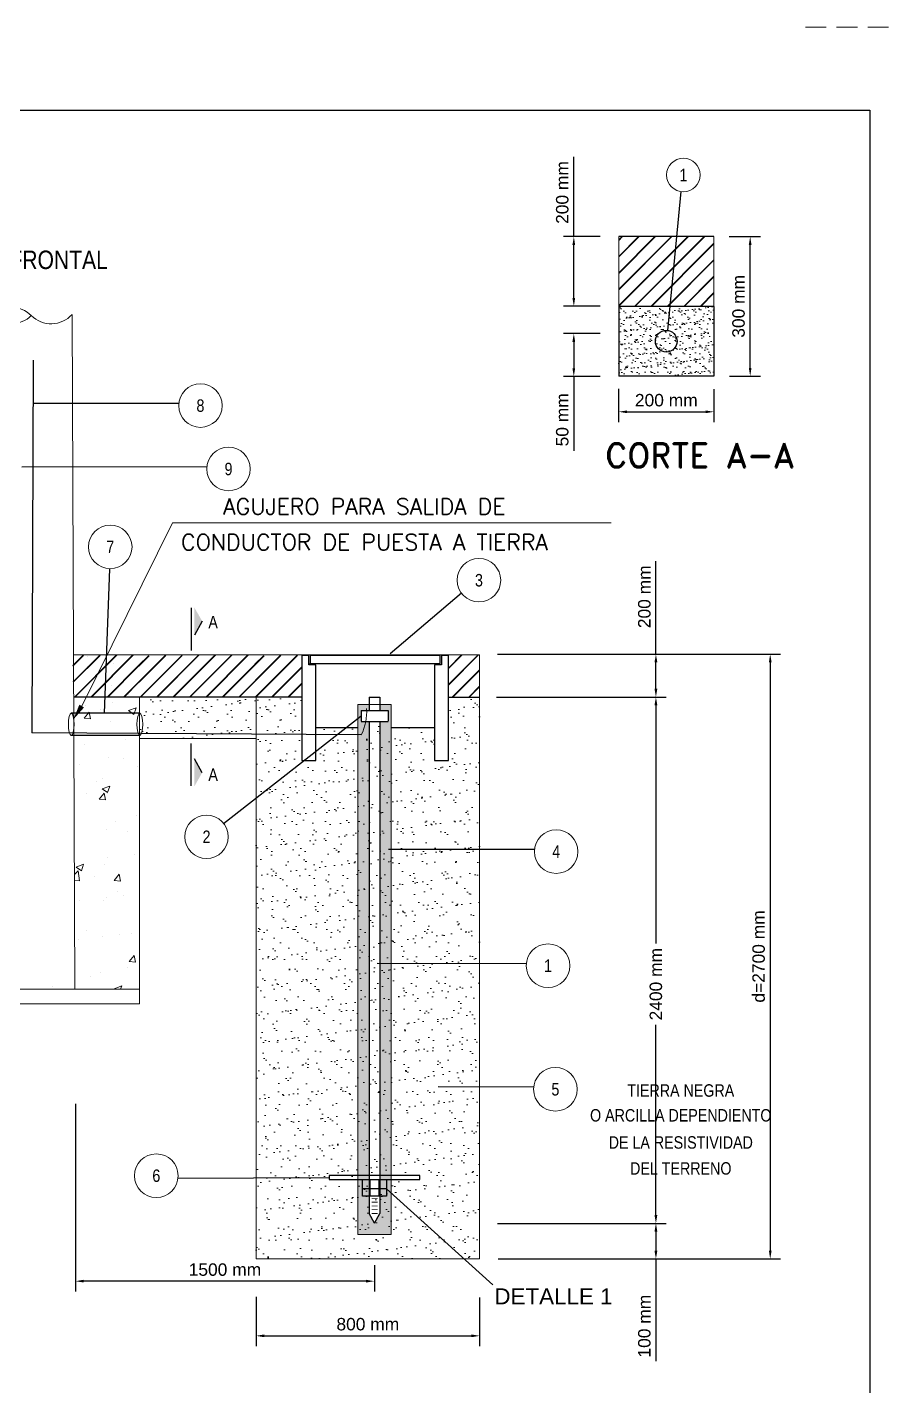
# Model space of a CAD drawing. Header units: millimetres. Extents: x 1804 to 3757, y 2643 to 7323.
# Drawn here: x 2536.6 to 2640, y 2775.7 to 2939.5 of the extents above; entities that cross this region are included whole.
import ezdxf
from ezdxf.enums import TextEntityAlignment as Align

# ---------------------------------------------------------------- set-up
doc = ezdxf.new("R2010")
doc.units = ezdxf.units.MM
doc.linetypes.add('DASHED', pattern=[0.75, 0.5, -0.25])
for name, color, linetype, lineweight in [('01', 5, 'Continuous', 15), ('_Cajetin Linea 3', 5, 'Continuous', 30), ('_Cajetin Linea 4', 3, 'DASHED', 0), ('cotas', 6, 'Continuous', 18), ('POSTE', 7, 'Continuous', 13)]:
    doc.layers.add(name, color=color, linetype=linetype, lineweight=lineweight)
for name, color, linetype in [('1', 254, 'Continuous'), ('MURO', 2, 'Continuous'), ('TEXTO', 7, 'Continuous'), ('TEXTO5', 25, 'Continuous')]:
    doc.layers.add(name, color=color, linetype=linetype)
doc.styles.add('DIM', font='arial.ttf', dxfattribs={"height": 2})
doc.styles.add('ROMAND', font='romand.shx')
doc.styles.add('ROMANS', font='romans.shx')
doc.styles.get("Standard").update_dxf_attribs({"font": 'arial.ttf'})
doc.styles.add('Swis721 Cn BT', font='swissc.ttf')
doc.dimstyles.new('ISO-25', dxfattribs={"dimtxt": 2.5, "dimasz": 2.5, "dimexe": 1.25, "dimexo": 0.625, "dimtad": 1, "dimtxsty": 'Standard', "dimcen": 2.5, "dimadec": 0, "dimazin": 0, "dimtfac": 1, "dimtmove": 0, "dimatfit": 3, "dimfxl": 1, "dimarcsym": 0})
pattern_1 = [(45, (2275.4439, 4494.5789), (-0.9899495, 0.9899495), []), (45, (2275.5139, 4494.5789), (-0.9899495, 0.9899495), [])]

# ---------------------------------------------------------------- blocks, each defined once
blk = doc.blocks.new('CAJETIN ARMADO')
at = {"layer": '_Cajetin Linea 3', "ltscale": 0.1}
blk.add_lwpolyline([(1569.36, 5499.82), (1376.45, 5499.82), (1376.45, 5776.82), (1569.36, 5776.82)], close=True, dxfattribs=at)
at = {"layer": '_Cajetin Linea 4', "ltscale": 5}
blk.add_line((1575.36, 5786.82), (1560.36, 5786.82), dxfattribs=at)
blk = doc.blocks.new('*D281')
at = {"layer": 'cotas', "color": 0, "linetype": 'Continuous', "lineweight": -2, "transparency": 16777216}
for p, q in [((2606.42, 2858.76), (2613.63, 2858.76)), ((2612.38, 2857.76), (2612.38, 2829.05)), ((2612.38, 2796.32), (2612.38, 2819.26)), ((2593.75, 2795.32), (2613.63, 2795.32))]:
    blk.add_line(p, q, dxfattribs=at)
at = {"layer": 'cotas', "color": 0, "linetype": 'Continuous', "transparency": 16777216}
for points in [[(2612.21, 2857.76), (2612.55, 2857.76), (2612.38, 2858.76)], [(2612.21, 2796.32), (2612.55, 2796.32), (2612.38, 2795.32)]]:
    blk.add_solid(points, dxfattribs=at)
at = {"layer": 'Defpoints', "color": 0, "linetype": 'Continuous', "transparency": 16777216}
for p in [(2605.8, 2858.76), (2593.13, 2795.32), (2612.38, 2795.32)]:
    blk.add_point(p, dxfattribs=at)
at = {"layer": 'cotas', "color": 0, "linetype": 'Continuous', "transparency": 16777216, "insert": (2612.38, 2824.15), "char_height": 1.5, "attachment_point": 5, "rotation": 90}
blk.add_mtext('2400 mm', dxfattribs=at)
blk = doc.blocks.new('*D297')
at = {"layer": 'cotas', "color": 0, "linetype": 'Continuous', "lineweight": -2, "transparency": 16777216}
for p, q in [((2612.38, 2863.94), (2612.38, 2875.16)), ((2593.31, 2863.94), (2613.63, 2863.94)), ((2612.38, 2859.76), (2612.38, 2862.94)), ((2593.16, 2858.76), (2613.63, 2858.76))]:
    blk.add_line(p, q, dxfattribs=at)
at = {"layer": 'cotas', "color": 0, "linetype": 'Continuous', "transparency": 16777216}
for points in [[(2612.21, 2862.94), (2612.55, 2862.94), (2612.38, 2863.94)], [(2612.21, 2859.76), (2612.55, 2859.76), (2612.38, 2858.76)]]:
    blk.add_solid(points, dxfattribs=at)
at = {"layer": 'Defpoints', "color": 0, "linetype": 'Continuous', "transparency": 16777216}
for p in [(2592.69, 2863.94), (2612.38, 2863.94), (2592.54, 2858.76)]:
    blk.add_point(p, dxfattribs=at)
at = {"layer": 'cotas', "color": 0, "linetype": 'Continuous', "transparency": 16777216, "insert": (2610.99, 2870.85), "char_height": 1.5, "attachment_point": 5, "rotation": 90}
blk.add_mtext('200 mm', dxfattribs=at)
blk = doc.blocks.new('*X28')
at = {"color": 0}
for p, q in [((103.53, 130.09), (103.53, 130.09)), ((90.52, 128.67), (90.52, 128.67)), ((92.89, 129.66), (92.89, 129.66)), ((103.56, 129.21), (103.56, 129.21)), ((106.02, 129.5), (106.02, 129.5)), ((91.87, 128.09), (91.87, 128.09)), ((93.41, 127.84), (93.41, 127.84)), ((105.78, 127.44), (105.78, 127.44)), ((88.91, 125.65), (89.39, 126.23)), ((89.51, 125.6), (89.39, 126.23)), ((93, 125.9), (93.7, 126.17)), ((93.5, 125.56), (93.7, 126.17)), ((107.35, 126.59), (107.35, 126.59)), ((88.79, 125.92), (88.79, 125.92)), ((88.91, 125.65), (89.51, 125.6)), ((90.4, 125.34), (90.4, 125.34)), ((93, 125.9), (93.5, 125.56)), ((94.13, 125.7), (94.13, 125.7)), ((103.26, 124.4), (103.74, 124.97)), ((103.39, 125.56), (103.39, 125.56)), ((103.85, 124.35), (103.74, 124.97)), ((104.8, 125.24), (104.8, 125.24)), ((105.89, 125.89), (105.89, 125.89)), ((107.38, 125.1), (108.08, 125.36)), ((107.38, 125.1), (107.87, 124.76)), ((107.87, 124.76), (108.08, 125.36)), ((89.85, 123.59), (89.85, 123.59)), ((90.78, 123.9), (90.78, 123.9)), ((93.28, 124.23), (93.28, 124.23)), ((103.26, 124.4), (103.85, 124.35)), ((105.66, 124.11), (105.66, 124.11)), ((89.94, 122.5), (90.72, 123.31)), ((89.94, 122.5), (90.83, 122.37)), ((90.83, 122.37), (90.72, 123.31)), ((107.05, 122.44), (107.05, 122.44)), ((90.28, 122.01), (90.28, 122.01)), ((103.26, 121.94), (103.26, 121.94)), ((90.65, 120.28), (90.65, 120.28)), ((92.18, 120.59), (92.18, 120.59)), ((94.44, 120.78), (94.44, 120.78)), ((102.86, 120.13), (102.86, 120.13)), ((105.54, 120.78), (105.54, 120.78)), ((106.94, 120.62), (106.94, 120.62)), ((108.2, 119.91), (108.2, 119.91)), ((88.95, 119.47), (88.95, 119.47)), ((90.16, 118.68), (90.16, 118.68)), ((90.3, 118.13), (90.78, 118.71)), ((90.57, 118.65), (91.27, 118.91)), ((90.57, 118.65), (91.07, 118.31)), ((90.9, 118.08), (90.78, 118.71)), ((91.07, 118.31), (91.27, 118.91)), ((94.29, 119.24), (94.29, 119.24)), ((104.41, 118.5), (104.41, 118.5)), ((104.97, 118.79), (104.97, 118.79)), ((89.44, 117.62), (89.44, 117.62)), ((90.3, 118.13), (90.9, 118.08)), ((103.5, 117.43), (103.5, 117.43)), ((104.64, 116.88), (105.13, 117.45)), ((104.94, 117.84), (105.64, 118.11)), ((104.94, 117.84), (105.44, 117.51)), ((105.24, 116.82), (105.13, 117.45)), ((105.41, 117.45), (105.41, 117.45)), ((105.44, 117.51), (105.64, 118.11)), ((91.81, 116.84), (91.81, 116.84)), ((104.64, 116.88), (105.24, 116.82)), ((90.04, 115.36), (90.04, 115.36)), ((90.19, 115.5), (90.19, 115.5)), ((91.84, 115.42), (91.84, 115.42)), ((106.21, 114.83), (106.21, 114.83)), ((108.1, 115.38), (108.1, 115.38)), ((105.29, 114.12), (105.29, 114.12)), ((107.32, 113.93), (107.32, 113.93)), ((89.18, 112.89), (89.18, 112.89)), ((88.41, 111.5), (88.84, 111.66)), ((88.41, 111.21), (88.64, 111.06)), ((88.64, 111.06), (88.84, 111.66)), ((89.82, 110.92), (89.82, 110.92)), ((89.91, 112.03), (89.91, 112.03)), ((91.27, 111.11), (92.04, 111.92)), ((91.27, 111.11), (92.15, 110.97)), ((91.69, 110.61), (92.17, 111.18)), ((92.15, 110.97), (92.04, 111.92)), ((92.28, 110.56), (92.17, 111.18)), ((105.47, 111.44), (105.47, 111.44)), ((107.97, 111.77), (107.97, 111.77)), ((91.69, 110.61), (92.28, 110.56)), ((92.86, 109.78), (92.86, 109.78)), ((93.58, 110.17), (93.58, 110.17)), ((102.37, 109.9), (102.72, 110.26)), ((102.51, 110.59), (103.21, 110.86)), ((102.51, 110.59), (103.01, 110.26)), ((102.83, 109.31), (102.72, 110.26)), ((103.01, 110.26), (103.21, 110.86)), ((104.26, 109.72), (104.26, 109.72)), ((105.17, 110.79), (105.17, 110.79)), ((106.03, 109.35), (106.51, 109.93)), ((106.63, 109.3), (106.51, 109.93)), ((89.79, 108.7), (89.79, 108.7)), ((90.35, 109.05), (90.35, 109.05)), ((102.37, 109.38), (102.83, 109.31)), ((106.03, 109.35), (106.63, 109.3)), ((106.37, 108.37), (106.37, 108.37)), ((94.11, 107.37), (94.44, 107.49)), ((94.11, 107.37), (94.44, 107.14)), ((102.84, 107.49), (102.84, 107.49)), ((105.05, 107.46), (105.05, 107.46)), ((105.34, 107.82), (105.34, 107.82)), ((106.91, 107.96), (106.91, 107.96)), ((90.23, 105.84), (90.23, 105.84)), ((92.74, 106.16), (92.74, 106.16)), ((89.41, 104.96), (89.41, 104.96)), ((89.67, 105.37), (89.67, 105.37)), ((91.59, 105.08), (91.59, 105.08)), ((103.47, 104.76), (103.47, 104.76)), ((93.07, 103.09), (93.56, 103.66)), ((93.67, 103.03), (93.56, 103.66)), ((102.71, 103.88), (102.71, 103.88)), ((104.93, 104.13), (104.93, 104.13)), ((106.5, 104.38), (106.5, 104.38)), ((107.61, 104.41), (107.61, 104.41)), ((90.1, 102.22), (90.1, 102.22)), ((91.81, 102.76), (91.81, 102.76)), ((93.07, 103.09), (93.67, 103.03)), ((93.89, 102.72), (93.89, 102.72)), ((107.42, 101.83), (107.9, 102.41)), ((108.02, 101.78), (107.9, 102.41)), ((89.55, 102.04), (89.55, 102.04)), ((104.81, 100.81), (104.81, 100.81)), ((107.29, 101.26), (107.29, 101.26)), ((107.42, 101.83), (108.02, 101.78)), ((89.65, 99.97), (89.65, 99.97)), ((91.67, 100.12), (92.37, 100.38)), ((91.67, 100.12), (92.17, 99.78)), ((92.17, 99.78), (92.37, 100.38)), ((92.59, 99.71), (93.37, 100.52)), ((92.59, 99.71), (93.48, 99.57)), ((93.48, 99.57), (93.37, 100.52)), ((103.87, 100.43), (103.87, 100.43)), ((106.05, 99.32), (106.75, 99.58)), ((106.64, 99.27), (106.75, 99.58)), ((94.56, 99.42), (94.56, 99.42)), ((100.32, 99.52), (100.32, 99.52)), ((105.66, 99.3), (105.66, 99.3)), ((106.05, 99.32), (106.11, 99.27))]:
    blk.add_line(p, q, dxfattribs=at)
blk = doc.blocks.new('*D282')
at = {"layer": 'cotas', "color": 0, "linetype": 'Continuous', "lineweight": -2, "transparency": 16777216}
for p, q in [((2542.44, 2809.74), (2542.44, 2787.1)), ((2578.46, 2790.3), (2578.46, 2787.1)), ((2577.46, 2788.35), (2543.44, 2788.35))]:
    blk.add_line(p, q, dxfattribs=at)
at = {"layer": 'cotas', "color": 0, "linetype": 'Continuous', "transparency": 16777216}
for points in [[(2543.44, 2788.52), (2543.44, 2788.19), (2542.44, 2788.35)], [(2577.46, 2788.52), (2577.46, 2788.19), (2578.46, 2788.35)]]:
    blk.add_solid(points, dxfattribs=at)
at = {"layer": 'Defpoints', "color": 0, "linetype": 'Continuous', "transparency": 16777216}
for p in [(2542.44, 2810.36), (2578.46, 2790.93), (2542.44, 2788.35)]:
    blk.add_point(p, dxfattribs=at)
at = {"layer": 'cotas', "color": 0, "linetype": 'Continuous', "transparency": 16777216, "insert": (2560.45, 2789.74), "char_height": 1.5, "attachment_point": 5}
blk.add_mtext('1500 mm', dxfattribs=at)
blk = doc.blocks.new('*D283')
at = {"layer": 'cotas', "color": 0, "linetype": 'Continuous', "lineweight": -2, "transparency": 16777216}
for p, q in [((2564.2, 2786.45), (2564.2, 2780.51)), ((2591.14, 2786.38), (2591.14, 2780.51)), ((2565.2, 2781.76), (2590.14, 2781.76))]:
    blk.add_line(p, q, dxfattribs=at)
at = {"layer": 'cotas', "color": 0, "linetype": 'Continuous', "transparency": 16777216}
for points in [[(2565.2, 2781.93), (2565.2, 2781.6), (2564.2, 2781.76)], [(2590.14, 2781.93), (2590.14, 2781.6), (2591.14, 2781.76)]]:
    blk.add_solid(points, dxfattribs=at)
at = {"layer": 'Defpoints', "color": 0, "linetype": 'Continuous', "transparency": 16777216}
for p in [(2564.2, 2787.08), (2591.14, 2787.01), (2591.14, 2781.76)]:
    blk.add_point(p, dxfattribs=at)
at = {"layer": 'cotas', "color": 0, "linetype": 'Continuous', "transparency": 16777216, "insert": (2577.67, 2783.16), "char_height": 1.5, "attachment_point": 5}
blk.add_mtext('800 mm', dxfattribs=at)
blk = doc.blocks.new('*D298')
at = {"layer": 'cotas', "color": 0, "linetype": 'Continuous', "lineweight": -2, "transparency": 16777216}
for p, q in [((2593.31, 2795.32), (2613.63, 2795.32)), ((2612.38, 2794.32), (2612.38, 2792.03)), ((2593.38, 2791.03), (2613.63, 2791.03)), ((2612.38, 2791.03), (2612.38, 2778.71))]:
    blk.add_line(p, q, dxfattribs=at)
at = {"layer": 'cotas', "color": 0, "linetype": 'Continuous', "transparency": 16777216}
for points in [[(2612.21, 2794.32), (2612.55, 2794.32), (2612.38, 2795.32)], [(2612.21, 2792.03), (2612.55, 2792.03), (2612.38, 2791.03)]]:
    blk.add_solid(points, dxfattribs=at)
at = {"layer": 'Defpoints', "color": 0, "linetype": 'Continuous', "transparency": 16777216}
for p in [(2592.69, 2795.32), (2612.38, 2795.32), (2592.76, 2791.03)]:
    blk.add_point(p, dxfattribs=at)
at = {"layer": 'cotas', "color": 0, "linetype": 'Continuous', "transparency": 16777216, "insert": (2610.99, 2782.93), "char_height": 1.5, "attachment_point": 5, "rotation": 90}
blk.add_mtext('100 mm', dxfattribs=at)
blk = doc.blocks.new('*D284')
at = {"layer": 'cotas', "color": 0, "linetype": 'Continuous', "lineweight": -2, "transparency": 16777216}
for p, q in [((2599.04, 2863.94), (2627.4, 2863.94)), ((2626.15, 2862.94), (2626.15, 2792.03)), ((2599.04, 2791.03), (2627.4, 2791.03))]:
    blk.add_line(p, q, dxfattribs=at)
at = {"layer": 'cotas', "color": 0, "linetype": 'Continuous', "transparency": 16777216}
for points in [[(2625.99, 2862.94), (2626.32, 2862.94), (2626.15, 2863.94)], [(2625.99, 2792.03), (2626.32, 2792.03), (2626.15, 2791.03)]]:
    blk.add_solid(points, dxfattribs=at)
at = {"layer": 'Defpoints', "color": 0, "linetype": 'Continuous', "transparency": 16777216}
for p in [(2598.42, 2863.94), (2598.42, 2791.03), (2626.15, 2791.03)]:
    blk.add_point(p, dxfattribs=at)
at = {"layer": 'cotas', "color": 0, "linetype": 'Continuous', "transparency": 16777216, "insert": (2624.76, 2827.49), "char_height": 1.5, "attachment_point": 5, "rotation": 90}
blk.add_mtext('d=2700 mm', dxfattribs=at)
blk = doc.blocks.new('*D299')
at = {"layer": 'cotas', "color": 0, "linetype": 'Continuous', "lineweight": -2, "transparency": 16777216}
for p, q in [((2621.19, 2914.27), (2624.99, 2914.27)), ((2623.74, 2898.44), (2623.74, 2913.27)), ((2621.26, 2897.44), (2624.99, 2897.44))]:
    blk.add_line(p, q, dxfattribs=at)
at = {"layer": 'cotas', "color": 0, "linetype": 'Continuous', "transparency": 16777216}
for points in [[(2623.57, 2913.27), (2623.9, 2913.27), (2623.74, 2914.27)], [(2623.57, 2898.44), (2623.9, 2898.44), (2623.74, 2897.44)]]:
    blk.add_solid(points, dxfattribs=at)
at = {"layer": 'Defpoints', "color": 0, "linetype": 'Continuous', "transparency": 16777216}
for p in [(2620.56, 2914.27), (2623.74, 2914.27), (2620.64, 2897.44)]:
    blk.add_point(p, dxfattribs=at)
at = {"layer": 'cotas', "color": 0, "linetype": 'Continuous', "transparency": 16777216, "insert": (2622.34, 2905.86), "char_height": 1.5, "attachment_point": 5, "rotation": 90}
blk.add_mtext('300 mm', dxfattribs=at)
blk = doc.blocks.new('*D285')
at = {"layer": 'cotas', "color": 0, "linetype": 'Continuous', "lineweight": -2, "transparency": 16777216}
for p, q in [((2602.49, 2914.26), (2602.49, 2923.89)), ((2605.65, 2914.26), (2601.24, 2914.26)), ((2602.49, 2906.86), (2602.49, 2913.26)), ((2605.67, 2905.86), (2601.24, 2905.86))]:
    blk.add_line(p, q, dxfattribs=at)
at = {"layer": 'cotas', "color": 0, "linetype": 'Continuous', "transparency": 16777216}
for points in [[(2602.32, 2913.26), (2602.65, 2913.26), (2602.49, 2914.26)], [(2602.32, 2906.86), (2602.65, 2906.86), (2602.49, 2905.86)]]:
    blk.add_solid(points, dxfattribs=at)
at = {"layer": 'Defpoints', "color": 0, "linetype": 'Continuous', "transparency": 16777216}
for p in [(2602.49, 2914.26), (2606.28, 2914.26), (2606.3, 2905.86)]:
    blk.add_point(p, dxfattribs=at)
at = {"layer": 'cotas', "color": 0, "linetype": 'Continuous', "transparency": 16777216, "insert": (2601.1, 2919.58), "char_height": 1.5, "attachment_point": 5, "rotation": 90}
blk.add_mtext('200 mm', dxfattribs=at)
blk = doc.blocks.new('*D286')
at = {"layer": 'cotas', "color": 0, "linetype": 'Continuous', "lineweight": -2, "transparency": 16777216}
for p, q in [((2605.65, 2902.58), (2601.24, 2902.58)), ((2602.49, 2901.58), (2602.49, 2898.4)), ((2605.67, 2897.4), (2601.24, 2897.4)), ((2602.49, 2897.4), (2602.49, 2888.46))]:
    blk.add_line(p, q, dxfattribs=at)
at = {"layer": 'cotas', "color": 0, "linetype": 'Continuous', "transparency": 16777216}
for points in [[(2602.32, 2901.58), (2602.65, 2901.58), (2602.49, 2902.58)], [(2602.32, 2898.4), (2602.65, 2898.4), (2602.49, 2897.4)]]:
    blk.add_solid(points, dxfattribs=at)
at = {"layer": 'Defpoints', "color": 0, "linetype": 'Continuous', "transparency": 16777216}
for p in [(2602.49, 2902.58), (2606.28, 2902.58), (2606.3, 2897.4)]:
    blk.add_point(p, dxfattribs=at)
at = {"layer": 'cotas', "color": 0, "linetype": 'Continuous', "transparency": 16777216, "insert": (2601.1, 2892.18), "char_height": 1.5, "attachment_point": 5, "rotation": 90}
blk.add_mtext('50 mm', dxfattribs=at)
blk = doc.blocks.new('*D287')
at = {"layer": 'cotas', "color": 0, "linetype": 'Continuous', "lineweight": -2, "transparency": 16777216}
for p, q in [((2607.89, 2895.92), (2607.89, 2891.9)), ((2619.37, 2895.89), (2619.37, 2891.9)), ((2608.89, 2893.15), (2618.37, 2893.15))]:
    blk.add_line(p, q, dxfattribs=at)
at = {"layer": 'cotas', "color": 0, "linetype": 'Continuous', "transparency": 16777216}
for points in [[(2608.89, 2893.31), (2608.89, 2892.98), (2607.89, 2893.15)], [(2618.37, 2893.31), (2618.37, 2892.98), (2619.37, 2893.15)]]:
    blk.add_solid(points, dxfattribs=at)
at = {"layer": 'Defpoints', "color": 0, "linetype": 'Continuous', "transparency": 16777216}
for p in [(2607.89, 2896.55), (2619.37, 2896.51), (2619.37, 2893.15)]:
    blk.add_point(p, dxfattribs=at)
at = {"layer": 'cotas', "color": 0, "linetype": 'Continuous', "transparency": 16777216, "insert": (2613.63, 2894.54), "char_height": 1.5, "attachment_point": 5}
blk.add_mtext('200 mm', dxfattribs=at)

msp = doc.modelspace()

# ---------------------------------------------------------------- hatches: boundary and pattern name
at = {"lineweight": 20}
h = msp.add_hatch(dxfattribs=at)
h.set_pattern_fill('AR-SAND', color=40, scale=1.3, style=0)
h.set_pattern_definition([(37.5, (2579.9418, 3957.6645), (-0.0818914, 2.504871), [0, -1.976, 0, -2.21, 0, -2.1125]), (7.5, (2579.9418, 3957.6645), (2.30071, 3.66879), [0, -1.066, 0, -1.781, 0, -0.6825]), (327.5, (2578.3428, 3957.6645), (4.0483844, 0.0073568), [0, -0.65, 0, -2.34, 0, -3.055]), (317.5, (2578.3428, 3957.6645), (3.907965, 1.140978), [0, -0.325, 0, -1.534, 0, -1.755])])
h.paths.add_polyline_path([(2564.2, 2858.76), (2550.233, 2858.76), (2550.233, 2853.773), (2564.2, 2853.769)])
h = msp.add_hatch()
h.set_pattern_fill('AR-SAND', color=5, scale=0.010493)
h.set_pattern_definition([(37.5, (-32588.64983, -55024.1937), (-0.0167898496, 0.5135633696), [0, -0.405131146, 0, -0.4531072029, 0, -0.4331171792]), (7.5, (-32588.6498, -55024.1937), (0.471705043, 0.752196888), [0, -0.218557592, 0, -0.3651510988, 0, -0.1399301656]), (327.5, (-32588.97766, -55024.1937), (0.830023947, 0.0015081027), [0, -0.1332668244, 0, -0.4797605677, 0, -0.6263540745]), (317.5, (-32588.97766, -55024.1937), (0.801234202, 0.233929787), [0, -0.0666334122, 0, -0.3145097055, 0, -0.3598204258])])
h.paths.add_polyline_path([(2580.495, 2857.875), (2579.124, 2857.875), (2579.122, 2857.126), (2580.116, 2857.126), (2580.116, 2855.826), (2579.132, 2855.826), (2579.12, 2796.494), (2578.47, 2795.354), (2577.82, 2796.494), (2577.82, 2855.826), (2576.85, 2855.826), (2576.854, 2857.126), (2577.82, 2857.126), (2577.82, 2857.875), (2576.451, 2857.875), (2576.451, 2793.977), (2580.496, 2793.977)])
at = {"layer": 'cotas'}
h = msp.add_hatch(dxfattribs=at)
h.set_pattern_fill('JIS_LC_20A', color=0, scale=0.07, style=0)
h.set_pattern_definition([(45, (2379.7566, 4616.1309), (-0.9899495, 0.9899495), []), (45, (2379.8266, 4616.1309), (-0.9899495, 0.9899495), [])])
h.paths.add_polyline_path([(2619.369, 2914.275), (2607.893, 2914.275), (2607.893, 2905.859), (2619.369, 2905.859)])
h = msp.add_hatch(dxfattribs=at)
h.set_pattern_fill('AR-SAND', color=1, scale=0.59, style=0)
h.set_pattern_definition([(37.5, (1905.8042, 2735.4842), (-0.0371661, 1.136826), [0, -0.8968, 0, -1.003, 0, -0.95875]), (7.5, (1905.8042, 2735.4842), (1.0441683, 1.6650662), [0, -0.4838, 0, -0.8083, 0, -0.30975]), (327.5, (1905.0785, 2735.4842), (1.8373437, 0.0033388), [0, -0.295, 0, -1.062, 0, -1.3865]), (317.5, (1905.0785, 2735.4842), (1.7736147, 0.5178286), [0, -0.1475, 0, -0.6962, 0, -0.7965])])
h.paths.add_polyline_path([(2619.369, 2897.443), (2619.369, 2905.859), (2607.893, 2905.859), (2607.893, 2897.443)])
h = msp.add_hatch(dxfattribs=at)
h.set_pattern_fill('JIS_LC_20A', color=0, scale=0.07, style=0)
h.set_pattern_definition(pattern_1)
h.paths.add_polyline_path([(2550.176, 2863.844), (2542.11, 2863.735), (2542.217, 2858.76), (2550.176, 2858.76)])
h = msp.add_hatch(dxfattribs=at)
h.set_pattern_fill('JIS_LC_20A', color=0, scale=0.07, style=0)
h.set_pattern_definition(pattern_1)
h.paths.add_polyline_path([(2564.2, 2863.844), (2550.017, 2863.735), (2550.176, 2858.76), (2564.2, 2858.76)])
h = msp.add_hatch(dxfattribs=at)
h.set_pattern_fill('JIS_LC_20A', color=0, scale=0.07, style=0)
h.set_pattern_definition(pattern_1)
h.paths.add_polyline_path([(2569.705, 2863.787), (2564.04, 2863.735), (2564.2, 2858.76), (2569.705, 2858.76)])
h = msp.add_hatch(dxfattribs=at)
h.set_pattern_fill('JIS_LC_20A', color=0, scale=0.07, style=0)
h.set_pattern_definition(pattern_1)
h.paths.add_polyline_path([(2591.136, 2863.844), (2587.389, 2863.844), (2587.389, 2858.76), (2591.136, 2858.76)])
h = msp.add_hatch(dxfattribs=at)
h.set_pattern_fill('AR-SAND', color=1, scale=1.3, style=0)
h.set_pattern_definition([(37.5, (2587.5633, 3957.7653), (-0.0818914, 2.504871), [0, -1.976, 0, -2.21, 0, -2.1125]), (7.5, (2587.5633, 3957.7653), (2.30071, 3.66879), [0, -1.066, 0, -1.781, 0, -0.6825]), (327.5, (2585.9643, 3957.7653), (4.0483844, 0.0073568), [0, -0.65, 0, -2.34, 0, -3.055]), (317.5, (2585.9643, 3957.7653), (3.907965, 1.140978), [0, -0.325, 0, -1.534, 0, -1.755])])
h.paths.add_polyline_path([(2564.2, 2791.032), (2591.136, 2791.032), (2591.136, 2858.76), (2587.389, 2858.76), (2587.389, 2851.115), (2585.7, 2851.115), (2585.7, 2855.077), (2581.955, 2855.077), (2580.496, 2855.077), (2579.12, 2854.526), (2579.12, 2855.505), (2577.82, 2855.505), (2577.82, 2854.526), (2577.161, 2854.526), (2576.451, 2855.077), (2571.395, 2855.077), (2571.395, 2851.115), (2569.705, 2851.115), (2569.705, 2858.305), (2569.705, 2858.76), (2564.2, 2858.76), (2564.2, 2853.769)])

# ---------------------------------------------------------------- linework, layer by layer
at = {"color": 84}
msp.add_line((2615.39, 2919.696), (2613.758, 2902.953), dxfattribs=at)
at = {"color": 40}
for p in [(2537.333, 2899.385), (2576.881, 2854.213)]:
    msp.add_line(p, (2537.176, 2854.458), dxfattribs=at)
at = {"color": 5}
for p, q in [((2554.889, 2894.136), (2537.315, 2894.14)), ((2558.272, 2886.499), (2535.961, 2886.487)), ((2546.539, 2874.236), (2545.917, 2856.812)), ((2588.939, 2871.298), (2580.368, 2863.985)), ((2560.298, 2843.535), (2576.85, 2856.49)), ((2597.752, 2840.373), (2580.177, 2840.378)), ((2596.769, 2826.623), (2578.775, 2826.628)), ((2597.656, 2811.723), (2586.158, 2811.763)), ((2554.789, 2800.75), (2573.013, 2800.844)), ((2579.908, 2799.464), (2592.727, 2787.894))]:
    msp.add_line(p, q, dxfattribs=at)
for p, q in [((2556.37, 2869.497), (2556.37, 2864.385)), ((2557.708, 2867.913), (2556.783, 2866.234)), ((2577.82, 2858.76), (2577.82, 2857.126)), ((2577.82, 2858.76), (2579.12, 2858.76)), ((2579.12, 2858.76), (2579.12, 2857.126)), ((2576.85, 2857.14), (2576.85, 2855.84)), ((2576.878, 2857.126), (2580.116, 2857.126)), ((2580.116, 2857.14), (2580.116, 2855.84)), ((2576.85, 2855.826), (2580.116, 2855.826)), ((2577.82, 2855.826), (2577.82, 2796.494)), ((2579.12, 2855.826), (2579.12, 2796.494)), ((2556.37, 2848.054), (2556.37, 2853.167)), ((2557.708, 2849.639), (2556.783, 2851.318)), ((2578.47, 2795.354), (2577.82, 2796.494)), ((2578.47, 2795.354), (2579.12, 2796.494))]:
    msp.add_line(p, q)
at = {"color": 0}
for p, q in [((2577.032, 2798.586), (2577.032, 2800.604)), ((2577.032, 2800.604), (2579.908, 2800.604)), ((2579.908, 2800.604), (2579.908, 2798.586)), ((2579.908, 2798.586), (2577.032, 2798.586))]:
    msp.add_line(p, q, dxfattribs=at)
for points in [[(2570.55, 2863.787), (2569.705, 2863.787), (2569.705, 2851.115), (2571.395, 2851.115), (2571.395, 2862.661), (2570.55, 2862.661)], [(2570.717, 2862.801), (2586.397, 2862.801), (2586.397, 2863.787), (2570.717, 2863.787)], [(2586.545, 2863.787), (2586.545, 2862.661), (2585.7, 2862.661), (2585.7, 2851.115), (2587.389, 2851.115), (2587.389, 2863.787)]]:
    msp.add_lwpolyline(points, close=True)
at = {"lineweight": 9}
msp.add_lwpolyline([(2576.451, 2793.986), (2580.496, 2793.986), (2580.496, 2857.875), (2576.451, 2857.875)], close=True, dxfattribs=at)
for points in [[(2550.202, 2856.812), (2541.932, 2856.812)], [(2550.202, 2854.135), (2541.932, 2854.135)], [(2573.013, 2800.604), (2583.927, 2800.604), (2583.927, 2801.084), (2573.013, 2801.084), (2573.013, 2800.604)]]:
    msp.add_lwpolyline(points)
at = {"color": 40, "lineweight": 20}
msp.add_lwpolyline([(2576.881, 2854.213, 0.1326282), (2577.524, 2857.383)], format="xyb", dxfattribs=at)
at = {"color": 0}
for points in [[(2577.924, 2800.604), (2577.924, 2798.586)], [(2579.012, 2800.604), (2579.012, 2798.586)], [(2579.908, 2799.464), (2577.032, 2799.464)]]:
    msp.add_lwpolyline(points, dxfattribs=at)
for points in [[(2578.848, 2798.333, 0.101, 0.101, 0), (2578.142, 2798.333, 0, 0, 0)], [(2578.848, 2797.877, 0.101, 0.101, 0), (2578.142, 2797.877, 0, 0, 0)], [(2578.848, 2797.42, 0.101, 0.101, 0), (2578.142, 2797.42, 0, 0, 0)], [(2578.848, 2796.963, 0.101, 0.101, 0), (2578.142, 2796.963, 0, 0, 0)], [(2578.848, 2796.506, 0.101, 0.101, 0), (2578.142, 2796.506, 0, 0, 0)]]:
    msp.add_lwpolyline(points, format="xyseb", dxfattribs=at)
at = {"lineweight": 13}
msp.add_circle((2615.692, 2921.691), 2.018, dxfattribs=at)
msp.add_circle((2613.631, 2901.651), 1.309)
at = {"color": 5, "lineweight": 13}
for centre in [(2557.501, 2893.892), (2560.884, 2886.255), (2546.632, 2876.857), (2591.057, 2872.846), (2558.233, 2841.918), (2600.364, 2840.129), (2599.381, 2826.379), (2600.267, 2811.479), (2552.184, 2801.066)]:
    msp.add_circle(centre, 2.623, dxfattribs=at)
for points in [[(2556.783, 2869.527), (2556.783, 2866.234), (2557.708, 2867.913)], [(2556.783, 2848.024), (2556.783, 2851.318), (2557.708, 2849.639)]]:
    msp.add_solid(points)
at = {"layer": '01'}
for p, q in [((2542.028, 2904.86), (2542.361, 2823.544)), ((2542.269, 2863.844), (2591.136, 2863.844)), ((2550.176, 2858.76), (2550.176, 2821.8)), ((2550.176, 2853.769), (2564.2, 2853.769)), ((2524.176, 2823.544), (2550.176, 2823.544)), ((2524.176, 2821.8), (2550.176, 2821.8))]:
    msp.add_line(p, q, dxfattribs=at)
at = {"layer": '01', "color": 1}
msp.add_lwpolyline([(2537.122, 2904.748, -0.4142136), (2532.323, 2904.748, -0.4142136), (2537.122, 2904.748, 0.4276368), (2542.028, 2904.86, 0.4142136)], format="xyb", dxfattribs=at)
at = {"layer": '01'}
msp.add_lwpolyline([(2591.136, 2863.844), (2591.136, 2791.032), (2564.2, 2791.032), (2564.2, 2858.76), (2569.705, 2858.76), (2569.705, 2863.844)], dxfattribs=at)
at = {"layer": '1', "color": 1, "linetype": 'ByBlock'}
for p, q in [((2619.369, 2905.859), (2607.893, 2905.859)), ((2570.55, 2862.661), (2570.717, 2862.801)), ((2571.395, 2855.077), (2576.451, 2855.077)), ((2580.496, 2855.077), (2585.7, 2855.077))]:
    msp.add_line(p, q, dxfattribs=at)
at = {"layer": '1', "color": 0, "linetype": 'ByBlock'}
for p, q in [((2569.705, 2858.76), (2542.217, 2858.76)), ((2587.389, 2858.76), (2591.136, 2858.76))]:
    msp.add_line(p, q, dxfattribs=at)
at = {"layer": 'cotas'}
for p, q in [((2607.893, 2914.275), (2607.893, 2905.859)), ((2619.369, 2914.275), (2607.893, 2914.275)), ((2619.369, 2905.859), (2619.369, 2914.275)), ((2543.193, 2857.676), (2554.129, 2879.777)), ((2554.129, 2879.777), (2607.002, 2879.777))]:
    msp.add_line(p, q, dxfattribs=at)
for centre in [(2541.932, 2855.474), (2550.202, 2855.474)]:
    msp.add_ellipse(centre, major_axis=(0, -1.338), ratio=0.2606792, dxfattribs=at)
msp.add_solid([(2543.469, 2857.504), (2542.917, 2857.848), (2542.162, 2856.021)], dxfattribs=at)
at = {"layer": 'MURO', "color": 4}
for p, q in [((2607.893, 2905.859), (2607.893, 2897.443)), ((2619.369, 2905.859), (2619.369, 2897.443))]:
    msp.add_line(p, q, dxfattribs=at)
at = {"layer": 'MURO'}
msp.add_lwpolyline([(2619.369, 2914.275), (2607.893, 2914.275)], dxfattribs=at)
at = {"layer": 'MURO', "color": 4}
msp.add_lwpolyline([(2619.369, 2897.443), (2607.893, 2897.443)], dxfattribs=at)

# ---------------------------------------------------------------- block references
at = {"layer": 'cotas', "color": 0, "xscale": 1.3, "yscale": 1.3, "zscale": 1.3}
msp.add_blockref('*X28', (2409.247, 2694.491), dxfattribs=at)
at = {"layer": 'POSTE', "lineweight": 25}
msp.add_blockref('CAJETIN ARMADO', (1068.798, -2847.311), dxfattribs=at)

# ---------------------------------------------------------------- texts
at = {"lineweight": 13, "style": 'Swis721 Cn BT'}
for s, p in [('1', (2615.692, 2921.691)), ('8', (2557.501, 2893.892)), ('9', (2560.884, 2886.255)), ('7', (2546.632, 2876.857)), ('3', (2591.057, 2872.846)), ('2', (2558.233, 2841.918)), ('4', (2600.364, 2840.129)), ('1', (2599.381, 2826.379)), ('5', (2600.267, 2811.479)), ('6', (2552.184, 2801.066))]:
    msp.add_text(s, height=1.5, dxfattribs=at).set_placement(p, align=Align.MIDDLE_CENTER)
at = {"style": 'Swis721 Cn BT'}
for p in [(2558.455, 2867.034), (2558.455, 2848.66)]:
    msp.add_text('A', height=1.5, dxfattribs=at).set_placement(p)
for s, p in [('TIERRA NEGRA', (2615.376, 2811.337)), ('O ARCILLA DEPENDIENTO', (2615.376, 2808.345)), ('DE LA RESISTIVIDAD', (2615.376, 2805.075)), ('DEL TERRENO', (2615.376, 2801.944))]:
    msp.add_text(s, height=1.5, dxfattribs=at).set_placement(p, align=Align.MIDDLE)
at = {"layer": 'cotas', "color": 3, "style": 'ROMANS'}
for s, p in [('AGUJERO PARA SALIDA DE', (2560.24, 2881.727)), ('CONDUCTOR DE PUESTA A TIERRA', (2555.161, 2877.433))]:
    msp.add_text(s, height=1.95, rotation=360, dxfattribs=at).set_placement(p, align=Align.MIDDLE_LEFT)
at = {"layer": 'cotas', "color": 7, "style": 'DIM'}
msp.add_text('DETALLE 1', height=1.9305, dxfattribs=at).set_placement((2592.916, 2785.56))
at = {"layer": 'TEXTO', "style": 'Swis721 Cn BT'}
msp.add_text('VISTA FRONTAL', height=2.21879, dxfattribs=at).set_placement((2526.433, 2910.357))
at = {"layer": 'TEXTO5', "style": 'ROMAND'}
msp.add_text('CORTE A-A', height=2.9584, dxfattribs=at).set_placement((2617.673, 2886.414), align=Align.CENTER)

# ---------------------------------------------------------------- dimensions: what is measured, and where the dimension line sits
at = {"layer": 'cotas', "linetype": 'Continuous'}
for base, p1, p2, angle, text, picture, middle in [((2602.487, 2914.264), (2606.299, 2905.859), (2606.28, 2914.264), 90, '200 mm', '*D285', (2601.096, 2919.575)), ((2626.155, 2791.032), (2598.415, 2863.945), (2598.415, 2791.032), 270, 'd=2700 mm', '*D284', (2624.764, 2827.488))]:
    dim = msp.add_linear_dim(base=base, p1=p1, p2=p2, angle=angle, text=text, dimstyle='ISO-25', override={"dimtxt": 1.5, "dimasz": 1, "dimlfac": 0.024202, "dimzin": 0, "dimpost": ' m.'}, dxfattribs=at)
    dim.commit()
    dim.dimension.update_dxf_attribs({"geometry": picture, "text_midpoint": middle})
for base, p1, p2, text, override, picture, middle in [((2623.735, 2914.274), (2620.64, 2897.443), (2620.564, 2914.274), '300 mm', {"dimtxt": 1.5, "dimasz": 1, "dimlfac": 0.024202, "dimzin": 0, "dimpost": ' m.'}, '*D299', (2623.735, 2905.858)), ((2602.487, 2902.582), (2606.299, 2897.404), (2606.28, 2902.582), '50 mm', {"dimtxt": 1.5, "dimasz": 1, "dimlfac": 0.024202, "dimzin": 0, "dimpost": ' m.'}, '*D286', (2602.487, 2892.175)), ((2612.379, 2863.945), (2592.538, 2858.76), (2592.69, 2863.945), '200 mm', {"dimtxt": 1.5, "dimasz": 1, "dimlfac": 0.024202, "dimzin": 0, "dimpost": ' m.'}, '*D297', (2612.379, 2870.85)), ((2612.379, 2795.32), (2605.8, 2858.76), (2593.126, 2795.32), '2400 mm', {"dimtxt": 1.5, "dimasz": 1, "dimtad": 0, "dimlfac": 0.024202, "dimzin": 0, "dimpost": ' m.'}, '*D281', (2612.379, 2824.152)), ((2612.379, 2795.32), (2592.758, 2791.032), (2592.69, 2795.32), '100 mm', {"dimtxt": 1.5, "dimasz": 1, "dimlfac": 0.024202, "dimzin": 0, "dimpost": ' m.'}, '*D298', (2612.379, 2782.935))]:
    dim = msp.add_linear_dim(base=base, p1=p1, p2=p2, angle=90, text=text, dimstyle='ISO-25', override=override, dxfattribs=at)
    dim.commit()
    dim.dimension.update_dxf_attribs({"geometry": picture, "text_midpoint": middle, "dimtype": 160})
for base, p1, p2, text, picture, middle in [((2619.367, 2893.146), (2607.892, 2896.55), (2619.367, 2896.515), '200 mm', '*D287', (2613.63, 2893.146)), ((2591.136, 2781.765), (2564.2, 2787.077), (2591.136, 2787.005), '800 mm', '*D283', (2577.668, 2781.765))]:
    dim = msp.add_linear_dim(base=base, p1=p1, p2=p2, text=text, dimstyle='ISO-25', override={"dimtxt": 1.5, "dimasz": 1, "dimlfac": 0.024202, "dimzin": 0, "dimpost": ' m.'}, dxfattribs=at)
    dim.commit()
    dim.dimension.update_dxf_attribs({"geometry": picture, "text_midpoint": middle, "dimtype": 160})
dim = msp.add_linear_dim(base=(2542.44, 2788.353), p1=(2578.46, 2790.925), p2=(2542.44, 2810.364), text='1500 mm', dimstyle='ISO-25', override={"dimtxt": 1.5, "dimasz": 1, "dimlfac": 0.024202, "dimzin": 0, "dimpost": ' m.'}, dxfattribs=at)
dim.commit()
dim.dimension.update_dxf_attribs({"geometry": '*D282', "text_midpoint": (2560.45, 2789.744)})

doc.saveas('drawing.dxf')
